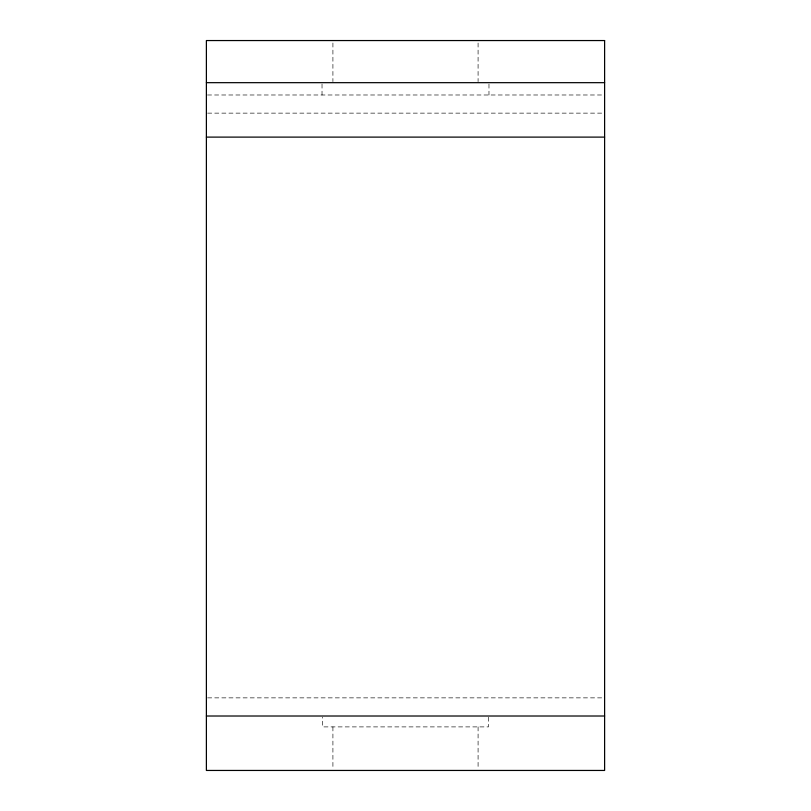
<?xml version="1.0" encoding="UTF-8"?>
<svg xmlns="http://www.w3.org/2000/svg" width="811" height="811" viewBox="0 0 811 811"><rect width="100%" height="100%" fill="white"/><g stroke="black" fill="none" stroke-linecap="round" stroke-linejoin="round"><path stroke-width="0.61" stroke-dasharray="4.05 3.04" d="M207.515 94.988L603.485 94.988M207.657 113.134L604.611 113.134M207.657 697.865L603.343 697.865M488.972 84.101L488.972 94.988M488.455 717.218L488.455 726.899L322.545 726.899L322.545 717.218M478.084 43.034L478.084 81.607M478.084 726.899L478.084 767.966M332.915 43.034L332.915 81.607M332.915 726.899L332.915 767.966M322.028 84.101L322.028 94.988"/><path stroke-width="1.22" d="M206.389 82.671L604.611 82.671M206.389 137.11L604.611 137.11M206.389 716.012L604.611 716.012M604.611 40.55L206.389 40.55L206.389 770.45L604.611 770.45L604.611 40.55"/></g></svg>
